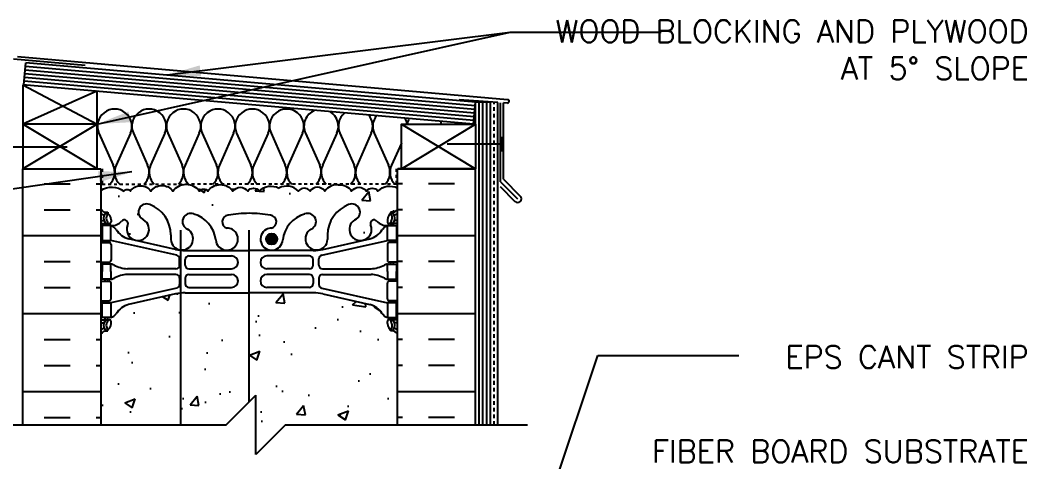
# Model space of a CAD drawing. Header units: inches. Extents: x 378 to 484, y 176 to 248.
# Drawn here: x 448.61 to 482.53, y 232.15 to 247.03 of the extents above; entities that cross this region are included whole.
import ezdxf

# ---------------------------------------------------------------- set-up
doc = ezdxf.new("R2010")
doc.units = ezdxf.units.IN
doc.header["$LTSCALE"] = 0.5
doc.header["$MEASUREMENT"] = 0
doc.linetypes.add('DASHED2', pattern=[0.375, 0.25, -0.125])
for name, color, linetype in [('HATCH', 12, 'Continuous'), ('line25', 2, 'Continuous'), ('LINE3', 3, 'Continuous'), ('LINE50', 5, 'Continuous'), ('LINE9', 9, 'Continuous'), ('TEXT', 4, 'Continuous'), ('Web_Edge', 9, 'Continuous')]:
    doc.layers.add(name, color=color, linetype=linetype)
doc.styles.add('DIM', font='romans.shx', dxfattribs={"width": 0.7})
doc.styles.add('ROMANS', font='romans.shx', dxfattribs={"height": 1.125})
doc.dimstyles.new('ext_12', dxfattribs={"dimscale": 12, "dimtxt": 0.09375, "dimasz": 0.09375, "dimexe": 0.09375, "dimexo": 0.0625, "dimgap": 0.0625, "dimtad": 1, "dimdec": 1, "dimzin": 3, "dimdsep": 46, "dimlunit": 4, "dimtxsty": 'DIM', "dimcen": 0.09, "dimdle": 0.09375, "dimclrt": 4, "dimadec": 0, "dimazin": 0, "dimtfac": 1, "dimtdec": 1, "dimtmove": 2, "dimatfit": 3, "dimfxl": 1, "dimfrac": 2, "dimtolj": 1, "dimtzin": 0, "dimarcsym": 0})

msp = doc.modelspace()

# ---------------------------------------------------------------- hatches: boundary and pattern name
at = {"layer": 'HATCH'}
h = msp.add_hatch(dxfattribs=at)
h.set_pattern_fill('INSUL', color=256, scale=7, style=0)
h.set_pattern_definition([(0, (-2474.8346, -172.3567), (0, 2.625), []), (0, (-2474.8346, -171.4817), (0, 2.625), [0.875, -0.875]), (0, (-2474.8346, -170.6067), (0, 2.625), [0.875, -0.875])])
h.paths.add_polyline_path([(451.327, 242.022), (448.702, 242.022), (448.702, 233.397), (451.327, 233.397)])
h = msp.add_hatch(dxfattribs=at)
h.set_pattern_fill('INSUL', color=256, scale=7, style=0)
h.set_pattern_definition([(180, (3387.4885, -172.3567), (0, 2.625), []), (180, (3387.4885, -171.4817), (0, 2.625), [0.875, -0.875]), (180, (3387.4885, -170.6067), (0, 2.625), [0.875, -0.875])])
h.paths.add_polyline_path([(463.952, 242.022), (461.327, 242.022), (461.327, 233.397), (463.952, 233.397)])
h = msp.add_hatch(dxfattribs=at)
h.set_pattern_fill('AR-CONC', color=256, scale=0.5)
h.set_pattern_definition([(50, (0, 0), (3.586301, -0.31376), [0.375, -4.125]), (355, (0, 0), (-0.693757, 3.76096), [0.3, -3.3]), (100.45144, (0.299, -0.026), (2.892544, 3.4472), [0.3187, -3.50571]), (46.1842, (0, 1), (5.336207, -0.827596), [0.5625, -6.1875]), (96.6356, (0.4447, 0.931), (4.67331, 4.870593), [0.47805, -5.25857]), (351.1842, (0, 1), (4.67331, 4.870593), [0.45, -4.95]), (21, (0.5, 0.75), (2.984535, -2.013094), [0.375, -4.125]), (326, (0.5, 0.75), (1.216577, 3.62575), [0.3, -3.3]), (71.45144, (0.7487, 0.5822), (4.201112, 1.612656), [0.3187, -3.50571]), (37.5, (0, 0), (0.0607993, 1.6644693), [0, -3.26, 0, -3.35, 0, -3.3125]), (7.5, (0, 0), (1.3153477, 1.9720586), [0, -1.91, 0, -3.185, 0, -1.2625]), (327.5, (-1.115, 0), (2.6691122, -0.1127744), [0, -1.25, 0, -3.9, 0, -5.175]), (317.5, (-1.615, 0), (2.915931, 0.500525), [0, -1.625, 0, -2.59, 0, -3.675])])
h.paths.add_polyline_path([(461.327, 215.705, 0.08841), (461.181, 215.802), (461.091, 215.802), (461.091, 215.844, -0.249069), (460.981, 216.051), (460.981, 216.118, -0.414214), (461.043, 216.181), (461.091, 216.181), (461.091, 216.251), (460.986, 216.251, -0.168672), (460.8, 216.4, 0.17445), (460.393, 216.696), (458.812, 217.049, 0.054974), (458.485, 217.085), (456.577, 217.085), (456.577, 213.345), (456.856, 213.345), (456.856, 213.118), (456.596, 213.118), (456.327, 213.118), (455.798, 213.118), (455.798, 213.345), (456.077, 213.345), (456.077, 217.085), (454.169, 217.085, 0.054974), (453.842, 217.049), (452.261, 216.696, 0.17445), (451.854, 216.4, -0.168672), (451.668, 216.251), (451.563, 216.251), (451.563, 216.181), (451.61, 216.181, -0.414214), (451.673, 216.118), (451.673, 216.051, -0.249069), (451.563, 215.844), (451.563, 215.802), (451.473, 215.802, 0.088416), (451.327, 215.705), (451.327, 210.089, 0.088416), (451.473, 209.992), (451.563, 209.992), (451.563, 209.95, -0.249069), (451.673, 209.743), (451.673, 209.676, -0.414214), (451.61, 209.613), (451.563, 209.613), (451.563, 209.543), (451.668, 209.543, -0.168672), (451.854, 209.394, 0.17445), (452.261, 209.098), (453.842, 208.745, 0.054974), (454.169, 208.709), (456.327, 208.709), (458.485, 208.709, 0.054974), (458.812, 208.745), (460.393, 209.098, 0.17445), (460.8, 209.394, -0.168672), (460.986, 209.543), (461.091, 209.543), (461.091, 209.613), (461.043, 209.613, -0.414214), (460.981, 209.676), (460.981, 209.743, -0.249069), (461.091, 209.95), (461.091, 209.992), (461.181, 209.992, 0.08841), (461.327, 210.089)])
h.paths.add_polyline_path([(461.327, 223.897, 0.08841), (461.181, 223.994), (461.091, 223.994), (461.091, 224.036, -0.249069), (460.981, 224.243), (460.981, 224.311, -0.414214), (461.043, 224.373), (461.091, 224.373), (461.091, 224.443), (460.986, 224.443, 0.231736), (460.628, 224.292, -0.8344), (460.417, 224.418), (460.428, 224.439, 2.155404), (459.89, 224.245, -1), (459.676, 223.733, -0.311223), (458.967, 224.749), (458.968, 224.914, 1.661382), (458.407, 224.562, -1), (458.193, 224.051, -0.307094), (457.454, 224.946, 1.604516), (456.896, 224.57, 0.044004), (457.037, 224.531, -0.921438), (457.041, 224.092, -0.047544), (456.327, 224.027, -0.047544), (455.613, 224.092, -0.921438), (455.617, 224.531, 0.044004), (455.758, 224.57, 1.604516), (455.199, 224.946, -0.307094), (454.461, 224.051, -1), (454.247, 224.562, 1.661382), (453.686, 224.914), (453.687, 224.769, -0.316114), (452.978, 223.733, -1), (452.764, 224.245, 2.135543), (452.224, 224.444, -0.940447), (452.026, 224.292, 0.23174), (451.668, 224.443), (451.563, 224.443), (451.563, 224.373), (451.61, 224.373, -0.414214), (451.673, 224.311), (451.673, 224.243, -0.249069), (451.563, 224.036), (451.563, 223.994), (451.473, 223.994, 0.088416), (451.327, 223.897), (451.327, 221.897), (451.327, 219.897, 0.088416), (451.473, 219.8), (451.563, 219.8), (451.563, 219.758, -0.249069), (451.673, 219.551), (451.692, 219.85), (452.598, 219.85, -0.484488), (452.978, 220.06, -0.093923), (453.325, 219.85), (453.552, 219.85), (453.552, 219.897), (459.385, 219.897, -0.076928), (459.676, 220.06, -0.431014), (460.044, 219.897), (461.327, 219.897)])
h.paths.add_polyline_path([(461.327, 230.897), (457.546, 230.897), (456.546, 229.897), (456.546, 231.897), (455.546, 230.897), (451.327, 230.897), (451.327, 228.089, 0.088416), (451.473, 227.992), (451.563, 227.992), (451.563, 227.95, -0.249069), (451.673, 227.743), (451.673, 227.676, -0.414214), (451.61, 227.613), (451.563, 227.613), (451.563, 227.543), (451.668, 227.543, -0.168672), (451.854, 227.394, 0.17445), (452.261, 227.098), (453.842, 226.745, 0.054974), (454.169, 226.709), (456.327, 226.709), (458.485, 226.709, 0.054974), (458.812, 226.745), (460.393, 227.098, 0.17445), (460.8, 227.394, -0.168672), (460.986, 227.543), (461.091, 227.543), (461.091, 227.613), (461.043, 227.613, -0.414214), (460.981, 227.676), (460.981, 227.743, -0.249069), (461.091, 227.95), (461.091, 227.992), (461.181, 227.992, 0.08841), (461.327, 228.089)])
h.paths.add_polyline_path([(461.327, 236.461, 0.08841), (461.181, 236.558), (461.091, 236.558), (461.091, 236.6, -0.249069), (460.981, 236.807), (460.981, 236.874, -0.414214), (461.043, 236.937), (461.091, 236.937), (461.091, 237.007), (460.986, 237.007, -0.168672), (460.8, 237.156, 0.17445), (460.393, 237.452), (458.812, 237.805, 0.054974), (458.485, 237.841), (456.327, 237.841), (454.169, 237.841, 0.054974), (453.842, 237.805), (452.261, 237.452, 0.17445), (451.854, 237.156, -0.168672), (451.668, 237.007), (451.563, 237.007), (451.563, 236.937), (451.61, 236.937, -0.414214), (451.673, 236.874), (451.673, 236.807, -0.249069), (451.563, 236.6), (451.563, 236.558), (451.473, 236.558, 0.088416), (451.327, 236.461), (451.327, 233.397), (455.546, 233.397), (456.546, 234.397), (456.546, 232.397), (457.546, 233.397), (461.327, 233.397)])
h.paths.add_polyline_path([(459.676, 240.816, -1), (459.89, 240.305, 2.155404), (460.428, 240.111), (460.417, 240.132, -0.834375), (460.628, 240.258, 0.23174), (460.986, 240.107), (461.091, 240.107), (461.091, 240.177), (461.043, 240.177, -0.414214), (460.981, 240.239), (460.981, 240.307, -0.249069), (461.091, 240.514), (461.091, 240.556), (461.181, 240.556, 0.08841), (461.327, 240.653), (461.327, 241.373, 0.336749), (460.665, 241.268, 0.520567), (460.278, 241.268, 0.520567), (459.778, 241.268, 0.259173), (459.327, 241.487, 0.259173), (458.876, 241.268, 0.520567), (458.376, 241.268, 0.520567), (457.989, 241.268, 0.336749), (457.327, 241.373, 0.336749), (456.665, 241.268, 0.520567), (456.278, 241.268, 0.520567), (455.778, 241.268, 0.520567), (454.932, 241.268, 0.520567), (454.65, 241.268, 0.520567), (453.755, 241.268, 0.520567), (453.015, 241.268, 0.520567), (452.322, 241.268, 0.520567), (452.102, 241.268, 0.321585), (451.327, 241.293), (451.327, 240.653, 0.088416), (451.473, 240.556), (451.563, 240.556), (451.563, 240.514, -0.249069), (451.673, 240.307), (451.673, 240.239, -0.414214), (451.61, 240.177), (451.563, 240.177), (451.563, 240.107), (451.668, 240.107, 0.231736), (452.026, 240.258, -0.8344), (452.237, 240.132), (452.225, 240.111, 2.155404), (452.764, 240.305, -1), (452.978, 240.816, -0.311223), (453.687, 239.8), (453.686, 239.635, 1.661382), (454.247, 239.988, -1), (454.461, 240.499, -0.30095), (455.197, 239.627, 1.661382), (455.758, 239.98, 0.055617), (455.579, 240.025, -0.843243), (455.613, 240.458, -0.047544), (456.327, 240.522, -0.047544), (457.041, 240.458, -0.843243), (457.075, 240.025, 0.055617), (456.896, 239.98, 1.661382), (457.457, 239.627, -0.30095), (458.193, 240.499, -1), (458.407, 239.988, 1.661382), (458.968, 239.635), (458.967, 239.8, -0.311223)])
h.paths.add_polyline_path([(461.327, 203.897), (461.327, 205.897, 0.08841), (461.181, 205.994), (461.091, 205.994), (461.091, 206.036, -0.249069), (460.981, 206.243), (460.981, 206.311, -0.414214), (461.043, 206.373), (461.091, 206.373), (461.091, 206.443), (460.986, 206.443, 0.231736), (460.628, 206.292, -0.8344), (460.417, 206.418), (460.428, 206.439, 2.155404), (459.89, 206.245, -1), (459.676, 205.733, -0.311223), (458.967, 206.749), (458.968, 206.914, 1.661382), (458.407, 206.562, -1), (458.193, 206.051, -0.30095), (457.457, 206.923, 1.661382), (456.896, 206.57, 0.055617), (457.075, 206.525, -0.843243), (457.041, 206.092, -0.047544), (456.327, 206.027, -0.047544), (455.613, 206.092, -0.843243), (455.579, 206.525, 0.055617), (455.758, 206.57, 1.661382), (455.197, 206.923, -0.30095), (454.461, 206.051, -1), (454.247, 206.562, 1.661382), (453.686, 206.914), (453.687, 206.749, -0.311223), (452.978, 205.733, -1), (452.764, 206.245, 2.155404), (452.225, 206.439), (452.237, 206.418, -0.834375), (452.026, 206.292, 0.23174), (451.668, 206.443), (451.563, 206.443), (451.563, 206.373), (451.61, 206.373, -0.414214), (451.673, 206.311), (451.673, 206.243, -0.249069), (451.563, 206.036), (451.563, 205.994), (451.473, 205.994, 0.088416), (451.327, 205.897), (451.327, 203.897), (451.327, 201.897, 0.088416), (451.473, 201.8), (451.563, 201.8), (451.563, 201.758, -0.249069), (451.673, 201.551), (451.673, 201.483, -0.414214), (451.61, 201.421), (451.563, 201.421), (451.563, 201.351), (451.668, 201.351, 0.231736), (452.026, 201.502, -0.8344), (452.237, 201.376), (452.225, 201.355, 2.155404), (452.764, 201.549, -1), (452.978, 202.06, -0.311223), (453.687, 201.044), (453.686, 200.879, 1.661382), (454.247, 201.232, -1), (454.461, 201.743, -0.30095), (455.197, 200.871, 1.661382), (455.758, 201.224, 0.055617), (455.579, 201.269, -0.843243), (455.613, 201.702, -0.047544), (456.327, 201.766, -0.047544), (457.041, 201.702, -0.843243), (457.075, 201.269, 0.055617), (456.896, 201.224, 1.661382), (457.457, 200.871, -0.30095), (458.193, 201.743, -1), (458.407, 201.232, 1.661382), (458.968, 200.879), (458.967, 201.044, -0.311223), (459.676, 202.06, -1), (459.89, 201.549, 2.155404), (460.428, 201.355), (460.417, 201.376, -0.834375), (460.628, 201.502, 0.23174), (460.986, 201.351), (461.091, 201.351), (461.091, 201.421), (461.043, 201.421, -0.414214), (460.981, 201.483), (460.981, 201.551, -0.249069), (461.091, 201.758), (461.091, 201.8), (461.181, 201.8, 0.08841), (461.327, 201.897)])
h.paths.add_polyline_path([(461.327, 197.705, 0.08841), (461.181, 197.802), (461.091, 197.802), (461.091, 197.844, -0.249069), (460.981, 198.051), (460.981, 198.118, -0.414214), (461.043, 198.181), (461.091, 198.181), (461.091, 198.251), (460.986, 198.251, -0.155529), (460.81, 198.385, 0.180914), (460.393, 198.696), (458.812, 199.049, 0.054974), (458.485, 199.085), (456.327, 199.085), (454.169, 199.085, 0.054974), (453.842, 199.049), (452.261, 198.696, 0.180914), (451.844, 198.385, -0.155529), (451.668, 198.251), (451.563, 198.251), (451.563, 198.181), (451.61, 198.181, -0.414214), (451.673, 198.118), (451.673, 198.051, -0.249069), (451.563, 197.844), (451.563, 197.802), (451.473, 197.802, 0.088416), (451.327, 197.705), (451.327, 194.899), (455.327, 194.899), (456.327, 195.899), (456.327, 194.899), (456.327, 193.899), (457.327, 194.899), (461.327, 194.899)])
at = {"layer": 'LINE3'}
h = msp.add_hatch(color=256, dxfattribs=at)
h.paths.add_polyline_path([(457.267, 239.689, 0.831395), (456.899, 239.689)])
h.paths.add_polyline_path([(457.27, 239.655, 0.045935), (457.267, 239.689), (456.899, 239.689, 0.045935), (456.895, 239.655, 1)])

# ---------------------------------------------------------------- linework, layer by layer
at = {"layer": 'HATCH'}
for p, q in [((450.794, 245.502), (448.389, 245.712)), ((465.033, 244.35), (448.514, 245.795)), ((463.93, 244.02), (448.776, 245.346)), ((463.941, 244.145), (448.787, 245.47)), ((463.897, 243.646), (448.743, 244.972)), ((463.908, 243.771), (448.754, 245.097)), ((463.919, 243.896), (448.765, 245.221)), ((448.702, 244.85), (451.202, 243.522)), ((451.191, 244.633), (448.702, 243.522)), ((464.702, 244.256), (463.395, 244.347)), ((464.077, 233.397), (464.077, 244.273)), ((464.202, 233.397), (464.202, 244.273)), ((464.327, 233.397), (464.327, 244.273)), ((464.702, 233.397), (464.702, 244.256)), ((464.796, 241.588), (464.796, 244.248)), ((465.026, 244.237), (464.889, 244.245)), ((464.889, 241.671), (464.889, 244.245)), ((451.202, 242.022), (448.702, 243.522)), ((451.202, 243.522), (448.702, 242.022)), ((451.265, 243.218), (451.744, 242.145)), ((452.324, 243.219), (451.845, 242.145)), ((452.424, 243.218), (452.903, 242.145)), ((453.483, 243.219), (453.004, 242.145)), ((453.584, 243.218), (454.063, 242.145)), ((454.643, 243.219), (454.164, 242.145)), ((454.743, 243.218), (455.222, 242.145)), ((455.802, 243.219), (455.323, 242.145)), ((455.902, 243.218), (456.382, 242.145)), ((456.961, 243.219), (456.483, 242.145)), ((457.062, 243.218), (457.541, 242.145)), ((458.121, 243.219), (457.642, 242.145)), ((458.221, 243.218), (458.701, 242.145)), ((459.28, 243.219), (458.801, 242.145)), ((459.381, 243.218), (459.86, 242.145)), ((460.44, 243.219), (459.961, 242.145)), ((460.54, 243.218), (461.02, 242.145)), ((461.452, 242.022), (463.952, 243.522)), ((461.452, 243.522), (463.952, 242.022)), ((461.452, 242.888), (461.12, 242.145)), ((464.796, 241.588), (465.37, 241.014)), ((464.889, 241.671), (465.458, 241.103)), ((464.783, 241.425), (465.281, 240.926))]:
    msp.add_line(p, q, dxfattribs=at)
at = {"layer": 'HATCH', "color": 6, "linetype": 'DASHED2', "ltscale": 0.5}
for points in [[(450.014, 242.022), (451.371, 242.022), (451.371, 241.501), (454.327, 241.501)], [(462.639, 242.022), (461.283, 242.022), (461.283, 241.501), (454.327, 241.501)]]:
    msp.add_lwpolyline(points, dxfattribs=at)
at = {"layer": 'HATCH'}
for points in [[(451.327, 241.293, -0.321585), (452.102, 241.268, -0.520567), (452.322, 241.268, -0.520567), (453.015, 241.268, -0.520567), (453.755, 241.268, -0.520567), (454.65, 241.268, -0.520567), (454.932, 241.268, -0.520567), (455.778, 241.268, -0.520567), (456.278, 241.268, -0.520567), (456.665, 241.268, -0.336749), (457.327, 241.373)], [(459.327, 241.487, 0.259173), (458.876, 241.268, 0.520567), (458.376, 241.268, 0.520567), (457.989, 241.268, 0.336749), (457.327, 241.373)], [(459.327, 241.487, -0.259173), (459.778, 241.268, -0.520567), (460.278, 241.268, -0.520567), (460.665, 241.268, -0.336749), (461.327, 241.373)]]:
    msp.add_lwpolyline(points, format="xyb", dxfattribs=at)
for centre, radius, start, end in [((465.03, 244.294), 0.0568, 266.6389, 86.6389), ((451.794, 243.455), 0.58, 335.9664, 204.0694), ((452.953, 243.455), 0.58, 335.9664, 204.0694), ((454.113, 243.455), 0.58, 335.9664, 204.0694), ((455.272, 243.455), 0.58, 335.9664, 204.0694), ((456.432, 243.455), 0.58, 335.9664, 204.0694), ((457.591, 243.455), 0.58, 335.9664, 204.0694), ((458.751, 243.455), 0.58, 112.479, 204.0694), ((458.751, 243.455), 0.58, 335.9664, 57.521), ((459.91, 243.455), 0.58, 129.5312, 204.0694), ((459.91, 243.455), 0.58, 335.9664, 40.4688), ((461.07, 243.455), 0.58, 142.4145, 204.0694), ((461.07, 243.455), 0.58, 6.6407, 27.5855), ((462.229, 243.455), 0.58, 153.6388, 173.3593), ((462.229, 243.455), 0.58, 6.6407, 16.3612), ((451.215, 241.909), 0.58, 315.3149, 24.0694), ((452.375, 241.909), 0.58, 155.9664, 224.6851), ((452.374, 241.909), 0.58, 315.3149, 24.0694), ((453.534, 241.909), 0.58, 155.9664, 224.6851), ((453.534, 241.909), 0.58, 315.3149, 24.0694), ((454.693, 241.909), 0.58, 155.9664, 224.6851), ((454.693, 241.909), 0.58, 315.3149, 24.0694), ((455.852, 241.909), 0.58, 155.9664, 224.6851), ((455.852, 241.909), 0.58, 315.3149, 24.0694), ((457.012, 241.909), 0.58, 155.9664, 224.6851), ((457.012, 241.909), 0.58, 315.3149, 24.0694), ((458.171, 241.909), 0.58, 155.9664, 224.6851), ((458.171, 241.909), 0.58, 315.3149, 24.0694), ((459.331, 241.909), 0.58, 155.9664, 224.6851), ((459.331, 241.909), 0.58, 315.3149, 24.0694), ((460.49, 241.909), 0.58, 155.9664, 224.6851), ((460.49, 241.909), 0.58, 315.3149, 24.0694), ((461.65, 241.909), 0.58, 155.9664, 224.6851), ((454.693, 241.909), 0.58, 259.8878, 270), ((455.852, 241.909), 0.58, 255.8368, 268.3302), ((461.011, 241.909), 0.58, 297.6798, 302.977), ((465.37, 241.014), 0.125, 225, 45)]:
    msp.add_arc(centre, radius, start, end, dxfattribs=at)
at = {"layer": 'line25'}
for p, q in [((448.732, 244.848), (448.798, 245.595)), ((463.952, 244.269), (448.798, 245.595)), ((448.702, 244.85), (448.702, 242.022)), ((463.886, 243.522), (448.702, 244.85)), ((451.202, 242.022), (451.202, 244.632)), ((463.886, 243.522), (463.952, 244.269)), ((463.952, 243.522), (463.952, 244.273)), ((464.452, 244.273), (463.952, 244.273)), ((464.452, 233.397), (464.452, 244.273)), ((451.202, 243.522), (448.702, 243.522)), ((451.327, 242.022), (451.327, 233.397)), ((461.327, 233.397), (461.327, 242.022))]:
    msp.add_line(p, q, dxfattribs=at)
msp.add_lwpolyline([(463.952, 243.522), (463.952, 242.022), (461.452, 242.022), (461.452, 243.522)], close=True, dxfattribs=at)
at = {"layer": 'LINE3'}
for p, q in [((454.01, 239.953), (454.01, 233.397)), ((456.313, 239.953), (456.313, 234.164))]:
    msp.add_line(p, q, dxfattribs=at)
msp.add_circle((457.083, 239.655), 0.188, dxfattribs=at)
at = {"layer": 'LINE50', "color": 9, "linetype": 'DASHED2'}
msp.add_line((464.577, 233.397), (464.577, 244.265), dxfattribs=at)
at = {"layer": 'LINE50'}
for p, q in [((448.702, 242.022), (451.327, 242.022)), ((448.702, 233.397), (448.702, 242.022)), ((461.327, 242.022), (463.952, 242.022)), ((463.952, 233.397), (463.952, 242.022))]:
    msp.add_line(p, q, dxfattribs=at)
at = {"layer": 'LINE9'}
for p, q in [((464.842, 242.851), (464.842, 243.101)), ((448.345, 242.758), (450.191, 242.758)), ((464.842, 242.851), (462.996, 242.851)), ((464.842, 242.851), (464.842, 242.601)), ((455.546, 233.397), (456.546, 234.397)), ((456.546, 232.397), (456.546, 234.397)), ((447.389, 233.397), (455.546, 233.397)), ((457.546, 233.397), (456.546, 232.397)), ((457.546, 233.397), (465.702, 233.397))]:
    msp.add_line(p, q, dxfattribs=at)
at = {"layer": 'Web_Edge'}
for p, q in [((451.473, 240.556), (451.563, 240.556)), ((451.563, 240.556), (451.563, 240.514)), ((461.181, 240.556), (461.091, 240.556)), ((461.091, 240.556), (461.091, 240.514)), ((451.327, 240.277), (451.405, 240.277)), ((451.327, 240.177), (451.61, 240.177)), ((451.473, 240.177), (451.473, 240.107)), ((451.563, 240.177), (451.563, 240.107)), ((451.673, 240.307), (451.673, 240.239)), ((460.981, 240.307), (460.981, 240.239)), ((461.327, 240.177), (461.043, 240.177)), ((461.091, 240.177), (461.091, 240.107)), ((461.181, 240.177), (461.181, 240.107)), ((461.327, 240.277), (461.249, 240.277)), ((452.225, 240.111), (452.237, 240.132)), ((460.428, 240.111), (460.417, 240.132)), ((451.327, 239.537), (451.61, 239.537)), ((451.473, 239.607), (451.473, 239.537)), ((451.563, 239.607), (451.563, 239.537)), ((453.886, 239.11), (451.668, 239.607)), ((451.673, 239.474), (451.673, 238.939)), ((453.842, 239.308), (452.261, 239.661)), ((453.687, 239.8), (453.686, 239.635)), ((458.768, 239.11), (460.986, 239.607)), ((458.812, 239.308), (460.393, 239.661)), ((458.967, 239.8), (458.968, 239.635)), ((460.981, 239.474), (460.981, 238.939)), ((461.327, 239.537), (461.043, 239.537)), ((461.091, 239.607), (461.091, 239.537)), ((461.181, 239.607), (461.181, 239.537)), ((454.169, 239.272), (456.327, 239.272)), ((458.485, 239.272), (456.327, 239.272)), ((451.327, 238.877), (451.61, 238.877)), ((451.473, 238.877), (451.473, 238.807)), ((451.563, 238.877), (451.563, 238.807)), ((453.983, 238.776), (453.983, 238.988)), ((454.171, 238.777), (454.171, 238.961)), ((454.296, 239.086), (455.735, 239.086)), ((458.358, 239.086), (456.919, 239.086)), ((458.483, 238.777), (458.483, 238.961)), ((458.671, 238.776), (458.671, 238.988)), ((461.327, 238.877), (461.043, 238.877)), ((461.091, 238.877), (461.091, 238.807)), ((461.181, 238.877), (461.181, 238.807)), ((453.858, 238.651), (452.221, 238.651)), ((453.858, 238.463), (452.221, 238.463)), ((454.296, 238.652), (455.735, 238.652)), ((454.296, 238.462), (455.735, 238.462)), ((458.358, 238.652), (456.919, 238.652)), ((458.358, 238.462), (456.919, 238.462)), ((458.796, 238.651), (460.433, 238.651)), ((458.796, 238.463), (460.433, 238.463)), ((451.327, 238.237), (451.61, 238.237)), ((451.473, 238.237), (451.473, 238.307)), ((451.563, 238.237), (451.563, 238.307)), ((451.673, 237.639), (451.673, 238.174)), ((453.983, 238.338), (453.983, 238.125)), ((454.171, 238.337), (454.171, 238.153)), ((458.483, 238.337), (458.483, 238.153)), ((458.671, 238.338), (458.671, 238.125)), ((460.981, 237.639), (460.981, 238.174)), ((461.327, 238.237), (461.043, 238.237)), ((461.091, 238.237), (461.091, 238.307)), ((461.181, 238.237), (461.181, 238.307)), ((453.886, 238.003), (451.668, 237.507)), ((453.842, 237.805), (452.261, 237.452)), ((454.169, 237.841), (456.327, 237.841)), ((454.296, 238.028), (455.735, 238.028)), ((458.485, 237.841), (456.327, 237.841)), ((458.358, 238.028), (456.919, 238.028)), ((458.768, 238.003), (460.986, 237.507)), ((458.812, 237.805), (460.393, 237.452)), ((451.327, 237.577), (451.61, 237.577)), ((451.473, 237.507), (451.473, 237.577)), ((451.563, 237.507), (451.563, 237.577)), ((461.327, 237.577), (461.043, 237.577)), ((461.091, 237.507), (461.091, 237.577)), ((461.181, 237.507), (461.181, 237.577)), ((451.327, 236.937), (451.61, 236.937)), ((451.327, 236.837), (451.405, 236.837)), ((451.473, 236.937), (451.473, 237.007)), ((451.563, 236.937), (451.563, 237.007)), ((451.673, 236.807), (451.673, 236.874)), ((460.981, 236.807), (460.981, 236.874)), ((461.327, 236.937), (461.043, 236.937)), ((461.091, 236.937), (461.091, 237.007)), ((461.181, 236.937), (461.181, 237.007)), ((461.327, 236.837), (461.249, 236.837)), ((451.473, 236.558), (451.563, 236.558)), ((451.563, 236.558), (451.563, 236.6)), ((461.091, 236.558), (461.091, 236.6)), ((461.181, 236.558), (461.091, 236.558))]:
    msp.add_line(p, q, dxfattribs=at)
for points in [[(451.368, 239.607), (451.668, 239.607), (451.668, 240.107), (451.368, 240.107)], [(461.286, 239.607), (460.986, 239.607), (460.986, 240.107), (461.286, 240.107)], [(451.368, 237.507), (451.668, 237.507), (451.668, 237.007), (451.368, 237.007)], [(461.286, 237.507), (460.986, 237.507), (460.986, 237.007), (461.286, 237.007)]]:
    msp.add_lwpolyline(points, close=True, dxfattribs=at)
for points in [[(451.668, 238.557), (451.668, 238.807), (451.368, 238.807), (451.368, 238.557)], [(460.986, 238.557), (460.986, 238.807), (461.286, 238.807), (461.286, 238.557)], [(451.668, 238.557), (451.668, 238.307), (451.368, 238.307), (451.368, 238.557)], [(460.986, 238.557), (460.986, 238.307), (461.286, 238.307), (461.286, 238.557)]]:
    msp.add_lwpolyline(points, dxfattribs=at)
for centre, radius, start, end in [((452.871, 240.561), 0.277, 67.32, 247.32), ((459.783, 240.561), 0.277, 292.68, 112.68), ((451.673, 241.014), 0.5, 226.2109, 250.5288), ((451.673, 241.014), 0.6, 234.7832, 245.0748), ((451.667, 240.361), 0.25, 140.1145, 222.4609), ((451.509, 240.492), 0.045, 321.448, 139.1879), ((451.423, 240.307), 0.25, 0, 70.5288), ((452.595, 239.794), 1.092, 0.3332, 69.4825), ((454.354, 240.244), 0.277, 67.32, 247.32), ((454.17, 239.507), 1.034, 6.6669, 73.6635), ((456.31, 236.745), 3.777, 89.7394, 100.6275), ((456.344, 236.745), 3.777, 79.3725, 90.2606), ((458.484, 239.507), 1.034, 106.3365, 173.3331), ((458.3, 240.244), 0.277, 292.68, 112.68), ((460.059, 239.794), 1.092, 110.5175, 179.6668), ((461.231, 240.307), 0.25, 109.4712, 180), ((461.145, 240.492), 0.045, 40.8121, 218.552), ((460.981, 241.014), 0.5, 289.4712, 313.7878), ((460.987, 240.361), 0.25, 317.5391, 39.8855), ((460.981, 241.014), 0.6, 294.9252, 305.2168), ((451.405, 240.296), 0.0196, 269.4032, 15.4901), ((451.411, 240.451), 0.021, 343.464, 63.9957), ((451.515, 240.223), 0.045, 222.4609, 42.4609), ((451.667, 240.361), 0.16, 140.0001, 222.4609), ((451.61, 240.239), 0.0625, 270, 0), ((451.693, 240.547), 0.441, 266.7976, 318.9873), ((452.12, 240.176), 0.125, 339.6243, 138.9873), ((452.577, 239.98), 0.375, 159.6243, 60.0685), ((455.633, 240.238), 0.22, 95.1835, 255.7396), ((457.021, 240.238), 0.22, 284.2604, 84.8165), ((460.077, 239.98), 0.375, 119.9315, 20.3757), ((460.534, 240.176), 0.125, 41.0127, 200.3757), ((460.961, 240.547), 0.441, 221.0127, 273.2024), ((461.043, 240.239), 0.0625, 180, 270), ((461.138, 240.223), 0.045, 137.5391, 317.5391), ((460.987, 240.361), 0.16, 317.5391, 39.9999), ((461.243, 240.451), 0.021, 116.0043, 196.536), ((461.249, 240.296), 0.0196, 164.5099, 270.5968), ((451.546, 239.764), 0.364, 34.9775, 70.3387), ((452.469, 240.375), 0.743, 212.7919, 253.8107), ((454.06, 239.663), 0.375, 184.2448, 60.0685), ((455.571, 239.655), 0.375, 184.2448, 60.0685), ((455.464, 239.199), 0.834, 69.3729, 82.1063), ((457.083, 239.655), 0.375, 119.9315, 355.7552), ((457.19, 239.199), 0.834, 97.8937, 110.6271), ((458.594, 239.663), 0.375, 119.9315, 355.7552), ((460.185, 240.375), 0.743, 286.1893, 327.2081), ((461.108, 239.764), 0.364, 109.6613, 145.0225), ((451.61, 239.474), 0.0625, 0, 90), ((461.043, 239.474), 0.0625, 90, 180), ((454.169, 240.772), 1.5, 257.4135, 270), ((458.485, 240.772), 1.5, 270, 282.5865), ((451.61, 238.939), 0.0625, 270, 0), ((451.664, 238.588), 0.219, 60.4937, 88.92), ((453.858, 238.988), 0.125, 0, 77.3767), ((454.296, 238.961), 0.125, 90, 180), ((455.735, 238.869), 0.217, 270, 90), ((456.919, 238.869), 0.217, 90, 270), ((458.358, 238.961), 0.125, 0, 90), ((458.796, 238.988), 0.125, 102.6233, 180), ((460.99, 238.588), 0.219, 91.08, 119.5063), ((461.043, 238.939), 0.0625, 180, 270), ((452.309, 239.818), 1.17, 242.6365, 265.6505), ((452.309, 237.296), 1.17, 94.3495, 117.3635), ((453.858, 238.776), 0.125, 270, 0), ((453.858, 238.338), 0.125, 0, 90), ((454.296, 238.777), 0.125, 180, 270), ((454.296, 238.337), 0.125, 90, 180), ((455.735, 238.245), 0.217, 270, 90), ((456.919, 238.245), 0.217, 90, 270), ((458.358, 238.777), 0.125, 270, 360), ((458.358, 238.337), 0.125, 0, 90), ((458.796, 238.776), 0.125, 180, 270), ((458.796, 238.338), 0.125, 90, 180), ((460.344, 239.818), 1.17, 274.3495, 297.3635), ((460.344, 237.296), 1.17, 62.6365, 85.6505), ((451.61, 238.174), 0.0625, 0, 90), ((451.664, 238.525), 0.219, 271.08, 299.5063), ((453.858, 238.125), 0.125, 282.6233, 0), ((454.296, 238.153), 0.125, 180, 270), ((458.358, 238.153), 0.125, 270, 0), ((458.796, 238.125), 0.125, 180, 257.3767), ((460.99, 238.525), 0.219, 240.4937, 268.92), ((461.043, 238.174), 0.0625, 90, 180), ((454.169, 236.341), 1.5, 90, 102.5865), ((458.485, 236.341), 1.5, 77.4135, 90), ((451.61, 237.639), 0.0625, 270, 0), ((452.469, 236.738), 0.743, 106.1893, 147.2081), ((460.185, 236.738), 0.743, 32.7919, 73.8107), ((461.043, 237.639), 0.0625, 180, 270), ((451.546, 237.349), 0.364, 289.6613, 325.0225), ((461.108, 237.349), 0.364, 214.9775, 250.3387), ((451.405, 236.817), 0.0196, 344.5099, 90.5968), ((451.667, 236.752), 0.25, 137.5391, 219.8855), ((451.515, 236.89), 0.045, 317.5391, 137.5391), ((451.423, 236.807), 0.25, 289.4712, 360), ((451.667, 236.752), 0.16, 137.5391, 219.9999), ((451.61, 236.874), 0.0625, 360, 90), ((461.043, 236.874), 0.0625, 90, 180), ((461.231, 236.807), 0.25, 180, 250.5288), ((461.138, 236.89), 0.045, 42.4609, 222.4609), ((460.987, 236.752), 0.16, 320.0001, 42.4609), ((460.987, 236.752), 0.25, 320.1145, 42.4609), ((461.249, 236.817), 0.0196, 89.4032, 195.4901), ((451.673, 236.1), 0.6, 114.9252, 125.2168), ((451.673, 236.1), 0.5, 109.4712, 133.7891), ((451.411, 236.663), 0.021, 296.0043, 16.536), ((451.509, 236.621), 0.045, 220.8121, 38.552), ((461.145, 236.621), 0.045, 141.448, 319.1879), ((460.981, 236.1), 0.5, 46.2122, 70.5288), ((461.243, 236.663), 0.021, 163.464, 243.9957), ((460.981, 236.1), 0.6, 54.7842, 65.0748)]:
    msp.add_arc(centre, radius, start, end, dxfattribs=at)
for points in [[(454.171, 238.782), (454.171, 238.956)], [(458.483, 238.782), (458.483, 238.956)], [(454.171, 238.332), (454.171, 238.158)], [(458.483, 238.332), (458.483, 238.158)]]:
    msp.add_open_spline(points, degree=1, dxfattribs=at)

# ---------------------------------------------------------------- texts
at = {"layer": 'TEXT', "char_height": 0.75, "attachment_point": 3, "style": 'ROMANS'}
for s, insert, width in [('\\A1;WOOD BLOCKING AND PLYWOOD \\PAT 5%%D SLOPE', (482.592, 247.032), 17.3954), ('\\A1;EPS CANT STRIP', (482.592, 236.054), 9.59335), ('\\A1;FIBER BOARD SUBSTRATE\\Pw/ ROOF MEMBRANE \\PON 3 {\\H0.7x;\\S1/2;}" (89mm) RIGID \\PINSULATION', (482.592, 232.878), 26.1134)]:
    msp.add_mtext(s, dxfattribs=dict(at, insert=insert, width=width))

# ---------------------------------------------------------------- leaders
at = {"layer": 'TEXT'}
for points, override in [([(451.202, 243.529), (465.121, 246.621)], {"dimgap": 0.0625, "dimtad": 0}), ([(453.565, 245.185), (465.121, 246.621), (470.209, 246.621)], {"dimgap": 0.0625, "dimtad": 0}), ([(452.374, 241.916), (444.002, 240.715), (441.882, 240.715)], {"dimtad": 0}), ([(465.56, 228.251), (468.074, 235.73), (472.821, 235.73)], {"dimgap": 0.0625, "dimtad": 0})]:
    msp.add_leader(points, dimstyle='ext_12', override=override, dxfattribs=at)

doc.saveas('drawing.dxf')
